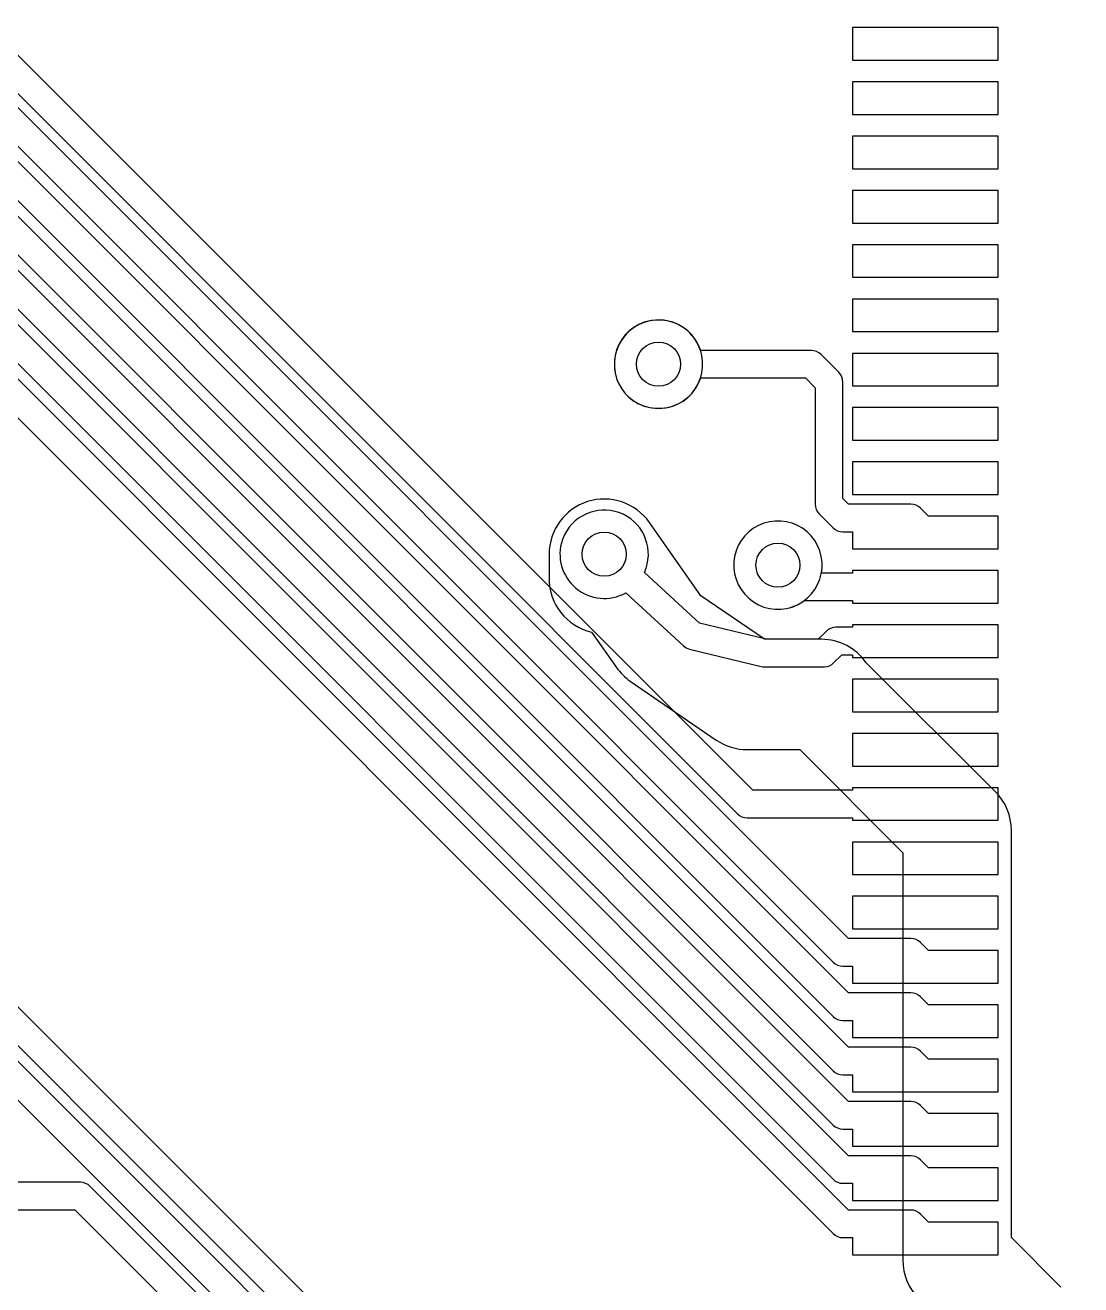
# Model space of a CAD drawing. Header units: millimetres. Extents: x 14 to 284, y -1 to 109.
# Drawn here: x 249.17 to 258.89, y 47.27 to 58.87 of the extents above; entities that cross this region are included whole.
import ezdxf

# ---------------------------------------------------------------- set-up
doc = ezdxf.new("R2010")
doc.units = ezdxf.units.MM

msp = doc.modelspace()

# ---------------------------------------------------------------- linework, layer by layer
at = {"layer": '16_copper'}
for points in [[(255.079, 55.351), (255.131, 55.364), (255.18, 55.385), (255.226, 55.411), (255.269, 55.444), (255.306, 55.481), (255.339, 55.524), (255.365, 55.57), (255.386, 55.619), (255.399, 55.671), (255.406, 55.723), (255.406, 55.777), (255.399, 55.829), (255.386, 55.881), (255.365, 55.93), (255.339, 55.976), (255.306, 56.019), (255.269, 56.056), (255.226, 56.089), (255.18, 56.115), (255.131, 56.136), (255.079, 56.149), (255.027, 56.156), (254.973, 56.156), (254.921, 56.149), (254.869, 56.136), (254.82, 56.115), (254.774, 56.089), (254.731, 56.056), (254.694, 56.019), (254.661, 55.976), (254.635, 55.93), (254.614, 55.881), (254.601, 55.829), (254.594, 55.777), (254.594, 55.723), (254.601, 55.671), (254.614, 55.619), (254.635, 55.57), (254.661, 55.524), (254.694, 55.481), (254.731, 55.444), (254.774, 55.411), (254.82, 55.385), (254.869, 55.364), (254.921, 55.351), (254.973, 55.344), (255.027, 55.344)], [(256.179, 53.501), (256.231, 53.514), (256.28, 53.535), (256.326, 53.561), (256.369, 53.594), (256.406, 53.631), (256.439, 53.674), (256.465, 53.72), (256.486, 53.769), (256.499, 53.821), (256.506, 53.873), (256.506, 53.927), (256.499, 53.979), (256.486, 54.031), (256.465, 54.08), (256.439, 54.126), (256.406, 54.169), (256.369, 54.206), (256.326, 54.239), (256.28, 54.265), (256.231, 54.286), (256.179, 54.299), (256.127, 54.306), (256.073, 54.306), (256.021, 54.299), (255.969, 54.286), (255.92, 54.265), (255.874, 54.239), (255.831, 54.206), (255.794, 54.169), (255.761, 54.126), (255.735, 54.08), (255.714, 54.031), (255.701, 53.979), (255.694, 53.927), (255.694, 53.873), (255.701, 53.821), (255.714, 53.769), (255.735, 53.72), (255.761, 53.674), (255.794, 53.631), (255.831, 53.594), (255.874, 53.561), (255.92, 53.535), (255.969, 53.514), (256.021, 53.501), (256.073, 53.494), (256.127, 53.494)]]:
    msp.add_lwpolyline(points, close=True, dxfattribs=at)
msp.add_lwpolyline([(258.707, 47.25), (258.25, 47.707), (258.25, 51.459, 0.198912), (258.104, 51.812), (256.914, 53.001, 0.243605), (256.5, 53.217), (255.976, 53.217), (255.39, 53.617), (254.916, 54.292, 0.732516), (253.992, 54), (253.992, 53.777, 0.347655), (254.383, 53.283), (254.612, 52.958, 0.089764), (254.74, 52.831), (255.532, 52.289, 0.151129), (255.819, 52.201), (256.301, 52.201), (257.25, 51.251), (257.25, 47.5, 0.198912), (257.396, 47.146)], format="xyb", dxfattribs=at)
at = {"layer": '1_copper'}
for points in [[(258.127, 51.85), (256.787, 51.85), (256.787, 51.827), (255.869, 51.827), (249.075, 58.621, 0.198912), (248.986, 58.658), (240.37, 58.658, 0.014507), (240.365, 58.668), (240.386, 58.718, 1), (239.614, 58.979), (239.601, 58.928, 0.57735), (240.131, 58.463), (240.18, 58.483, -0.001343), (240.184, 58.485), (240.228, 58.441, 0.198912), (240.318, 58.404), (248.933, 58.404), (255.727, 51.61, 0.198912), (255.817, 51.573), (256.787, 51.573), (256.787, 51.55), (258.127, 51.55)], [(258.127, 54.35), (257.487, 54.35), (257.413, 54.424, 0.198912), (257.323, 54.461), (256.75, 54.461), (256.698, 54.513), (256.698, 55.586, 0.198912), (256.661, 55.676), (256.497, 55.84, 0.198912), (256.407, 55.877), (255.387, 55.877, 0.941276), (254.601, 55.671), (254.614, 55.619, 0.720356), (255.387, 55.623), (256.354, 55.623), (256.444, 55.533), (256.444, 54.461, 0.198912), (256.481, 54.371), (256.608, 54.244, 0.198912), (256.698, 54.207), (256.787, 54.207), (256.787, 54.05), (258.127, 54.05)], [(256.529, 52.963, 0.187839), (256.613, 53), (256.687, 53.073), (256.787, 53.073), (256.787, 53.05), (258.127, 53.05), (258.127, 53.35), (256.787, 53.35), (256.787, 53.327), (256.634, 53.327, 0.198912), (256.544, 53.29), (256.471, 53.217), (255.992, 53.217), (255.378, 53.366), (254.87, 53.832, 0.983858), (254.135, 54.18), (254.114, 54.131, 0.687003), (254.698, 53.645), (255.23, 53.156, 0.126918), (255.286, 53.127), (255.946, 52.966, 0.059638), (255.976, 52.963), (256.524, 52.963)], [(256.179, 53.501, 0.065542), (256.28, 53.535), (256.326, 53.561), (256.341, 53.573), (256.787, 53.573), (256.787, 53.55), (258.127, 53.55), (258.127, 53.85), (256.787, 53.85), (256.787, 53.827), (256.5, 53.827), (256.506, 53.873), (256.506, 53.927), (256.499, 53.979), (256.486, 54.031), (256.465, 54.08), (256.439, 54.126), (256.406, 54.169), (256.369, 54.206), (256.326, 54.239), (256.28, 54.265), (256.231, 54.286), (256.179, 54.299), (256.127, 54.306), (256.073, 54.306), (256.021, 54.299), (255.969, 54.286), (255.92, 54.265), (255.874, 54.239), (255.831, 54.206), (255.794, 54.169), (255.761, 54.126), (255.735, 54.08), (255.714, 54.031), (255.701, 53.979), (255.694, 53.927), (255.694, 53.873), (255.701, 53.821), (255.714, 53.769), (255.735, 53.72), (255.761, 53.674), (255.794, 53.631), (255.831, 53.594), (255.874, 53.561), (255.92, 53.535), (255.969, 53.514), (256.021, 53.501), (256.073, 53.494), (256.127, 53.494)]]:
    msp.add_lwpolyline(points, format="xyb", close=True, dxfattribs=at)
for points in [[(258.127, 58.85), (256.787, 58.85), (256.787, 58.55), (258.127, 58.55)], [(258.127, 58.35), (256.787, 58.35), (256.787, 58.05), (258.127, 58.05)], [(258.127, 57.85), (256.787, 57.85), (256.787, 57.55), (258.127, 57.55)], [(258.127, 57.35), (256.787, 57.35), (256.787, 57.05), (258.127, 57.05)], [(258.127, 56.85), (256.787, 56.85), (256.787, 56.55), (258.127, 56.55)], [(258.127, 56.35), (256.787, 56.35), (256.787, 56.05), (258.127, 56.05)], [(258.127, 55.85), (256.787, 55.85), (256.787, 55.55), (258.127, 55.55)], [(258.127, 55.35), (256.787, 55.35), (256.787, 55.05), (258.127, 55.05)], [(258.127, 54.85), (256.787, 54.85), (256.787, 54.55), (258.127, 54.55)], [(258.127, 52.85), (256.787, 52.85), (256.787, 52.55), (258.127, 52.55)], [(258.127, 52.35), (256.787, 52.35), (256.787, 52.05), (258.127, 52.05)], [(258.127, 51.35), (256.787, 51.35), (256.787, 51.05), (258.127, 51.05)], [(258.127, 50.85), (256.787, 50.85), (256.787, 50.55), (258.127, 50.55)]]:
    msp.add_lwpolyline(points, close=True, dxfattribs=at)
for points in [[(248.791, 58.061), (256.608, 50.244, 0.198912), (256.698, 50.207), (256.787, 50.207), (256.787, 50.05), (258.127, 50.05), (258.127, 50.35), (257.487, 50.35), (257.413, 50.424, 0.198912), (257.323, 50.461), (256.75, 50.461), (248.933, 58.278, 0.198912)], [(234.155, 57.718), (248.634, 57.718), (256.608, 49.744, 0.198912), (256.698, 49.707), (256.787, 49.707), (256.787, 49.55), (258.127, 49.55), (258.127, 49.85), (257.487, 49.85), (257.413, 49.924, 0.198912), (257.323, 49.961), (256.75, 49.961), (248.776, 57.935, 0.198912), (248.686, 57.972), (234.207, 57.972)], [(160.642, 57.402), (233.875, 57.402, 0.172563), (233.955, 57.373), (248.479, 57.373), (256.608, 49.244, 0.198912), (256.698, 49.207), (256.787, 49.207), (256.787, 49.05), (258.127, 49.05), (258.127, 49.35), (257.487, 49.35), (257.413, 49.424, 0.198912), (257.323, 49.461), (256.75, 49.461), (248.621, 57.59, 0.198912), (248.532, 57.627), (234.006, 57.627, 0.090585), (233.958, 57.652), (233.951, 57.652, 0.049902), (233.926, 57.656), (160.589, 57.656, 0.198912)], [(234.47, 56.373), (235.613, 56.373, 0.941276), (236.399, 56.579), (236.386, 56.631, 0.035223), (236.363, 56.684), (236.71, 57.03), (248.322, 57.03), (256.608, 48.744, 0.198912), (256.698, 48.707), (256.787, 48.707), (256.787, 48.55), (258.127, 48.55), (258.127, 48.85), (257.487, 48.85), (257.413, 48.924, 0.198912), (257.323, 48.961), (256.75, 48.961), (248.464, 57.247, 0.198912), (248.375, 57.284), (236.657, 57.284, 0.198912), (236.567, 57.247), (236.184, 56.863, 0.459093), (235.613, 56.627), (234.522, 56.627)], [(248.165, 56.687), (256.608, 48.244, 0.198912), (256.698, 48.207), (256.787, 48.207), (256.787, 48.05), (258.127, 48.05), (258.127, 48.35), (257.487, 48.35), (257.413, 48.424, 0.198912), (257.323, 48.461), (256.75, 48.461), (248.307, 56.904, 0.198912)], [(234.226, 54.963), (236.008, 54.963, 0.198912), (236.098, 55), (237.443, 56.344), (248.008, 56.344), (256.608, 47.744, 0.198912), (256.698, 47.707), (256.787, 47.707), (256.787, 47.55), (258.127, 47.55), (258.127, 47.85), (257.487, 47.85), (257.413, 47.924, 0.198912), (257.323, 47.961), (256.75, 47.961), (248.15, 56.561, 0.198912), (248.06, 56.598), (237.39, 56.598, 0.198912), (237.3, 56.561), (235.956, 55.217), (234.279, 55.217)], [(255.62, 42.324), (249.765, 48.179, 0.198912), (249.675, 48.217), (247.279, 48.217), (245.127, 50.369), (245.127, 55.363, 0.941276), (244.921, 56.149), (244.869, 56.136, 0.720356), (244.873, 55.363), (244.873, 50.316, 0.198912), (244.91, 50.226), (247.137, 48, 0.198912), (247.226, 47.963), (249.623, 47.963), (255.404, 42.182)], [(269.818, 29.128), (258.522, 29.128), (257.534, 30.116), (257.534, 33.498, 0.198912), (257.497, 33.588), (256, 35.084), (256, 42.377, 0.198912), (255.963, 42.466), (246.377, 52.053), (246.377, 55.363, 0.941276), (246.171, 56.149), (246.119, 56.136, 0.720356), (246.123, 55.363), (246.123, 52, 0.198912), (246.16, 51.91), (255.746, 42.324), (255.746, 35.032, 0.198912), (255.784, 34.942), (257.28, 33.445), (257.28, 30.064, 0.198912), (257.317, 29.974), (258.379, 28.912, 0.198912), (258.469, 28.874), (269.871, 28.874, 0.198912)], [(269.676, 29.471), (258.664, 29.471), (257.877, 30.258), (257.877, 33.64, 0.198912), (257.84, 33.73), (256.343, 35.226), (256.343, 42.534, 0.198912), (256.306, 42.623), (247.627, 51.303), (247.627, 55.363, 0.941276), (247.421, 56.149), (247.369, 56.136, 0.720356), (247.373, 55.363), (247.373, 51.25, 0.198912), (247.41, 51.16), (256.089, 42.481), (256.089, 35.174, 0.198912), (256.127, 35.084), (257.623, 33.588), (257.623, 30.206, 0.198912), (257.66, 30.116), (258.521, 29.254, 0.198912), (258.611, 29.217), (269.729, 29.217)]]:
    msp.add_lwpolyline(points, format="xyb", dxfattribs=at)
at = {"layer": 'drills_via_1_16'}
for centre in [(255, 55.75), (254.5, 54), (256.1, 53.9)]:
    msp.add_circle(centre, 0.203, dxfattribs=at)

doc.saveas('drawing.dxf')
